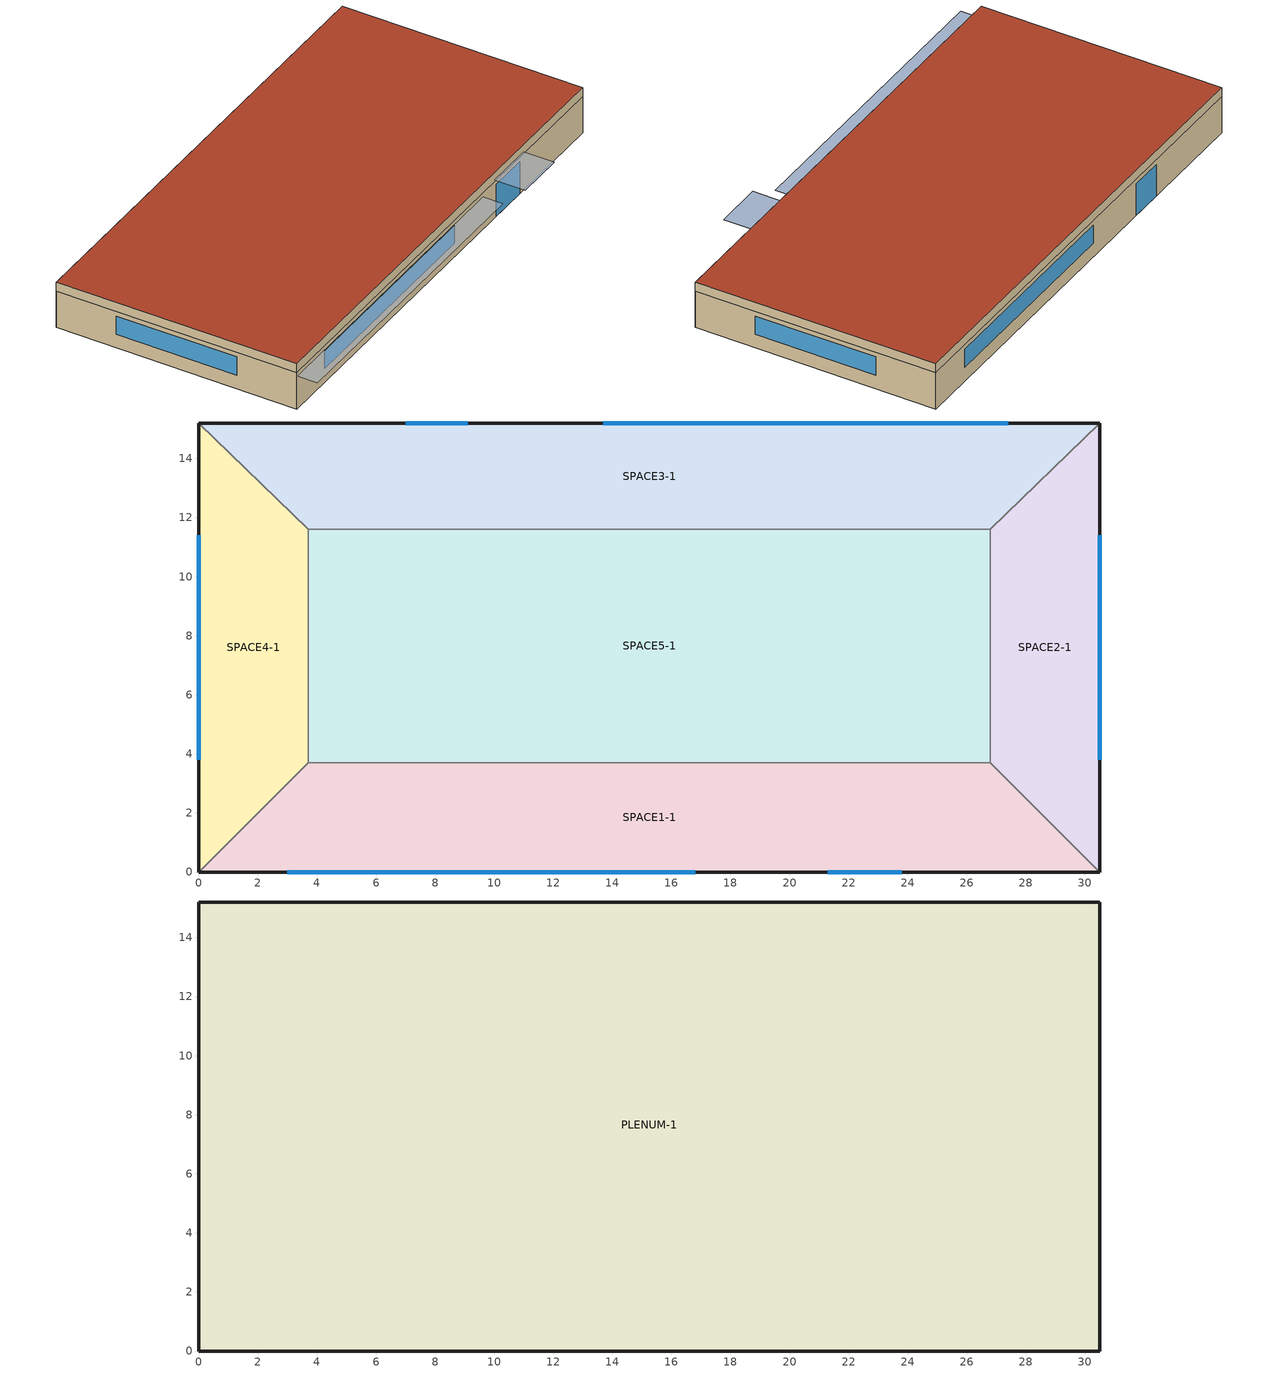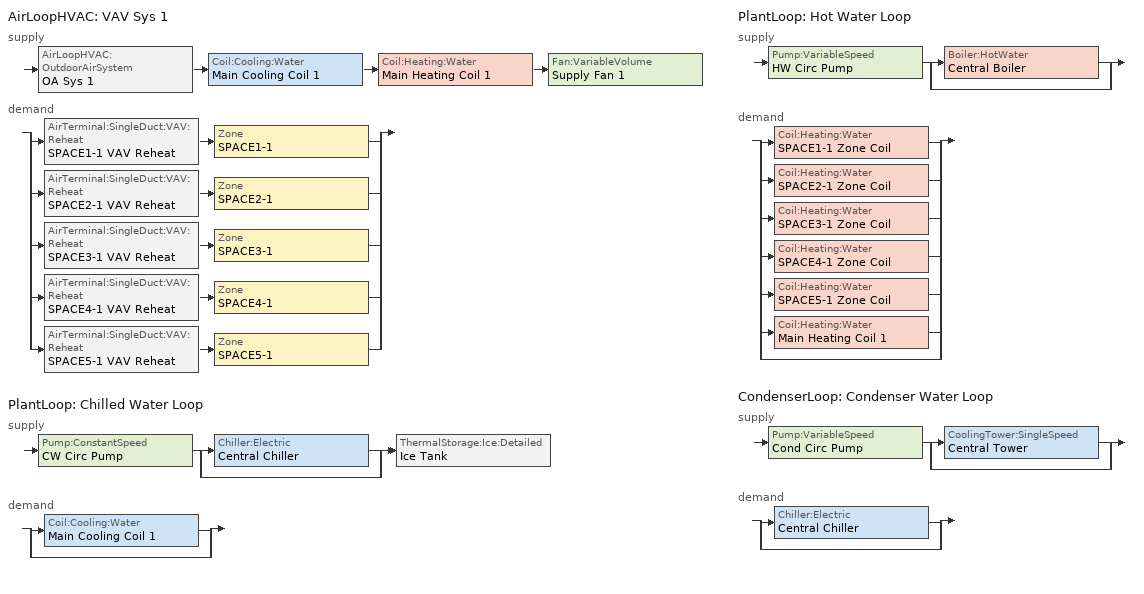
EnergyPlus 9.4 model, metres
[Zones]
SPACE3-1
 floor ground (FLOOR-SLAB-1): 26.8,11.6 3.7,11.6 0,15.2 30.5,15.2 z0
 wall outside (WALL-1): 30.5,15.2 0,15.2 z0:2.4
 wall to SPACE2-1 (INT-WALL-1): 26.8,11.6 30.5,15.2 z0:2.4
 wall to SPACE4-1 (INT-WALL-1): 0,15.2 3.7,11.6 z0:2.4
 wall to SPACE5-1 (INT-WALL-1): 3.7,11.6 26.8,11.6 z0:2.4
 window (Sgl Grey 3mm): 9.1,15.2 7,15.2 z0:2.1
 window (Dbl Clr 3mm/13mm Air): 27.4,15.2 13.7,15.2 z0.9:2.1
SPACE1-1
 floor ground (FLOOR-SLAB-1): 26.8,3.7 30.5,0 0,0 3.7,3.7 z0
 wall outside (WALL-1): 0,0 30.5,0 z0:2.4
 wall to SPACE2-1 (INT-WALL-1): 30.5,0 26.8,3.7 z0:2.4
 wall to SPACE4-1 (INT-WALL-1): 3.7,3.7 0,0 z0:2.4
 wall to SPACE5-1 (INT-WALL-1): 26.8,3.7 3.7,3.7 z0:2.4
 window (Sgl Grey 3mm): 21.3,0 23.8,0 z0:2.1
 window (Dbl Clr 3mm/13mm Air): 3,0 16.8,0 z0.9:2.1
SPACE2-1
 floor ground (FLOOR-SLAB-1): 26.8,11.6 30.5,15.2 30.5,0 26.8,3.7 z0
 wall outside (WALL-1): 30.5,0 30.5,15.2 z0:2.4
 wall to SPACE5-1 (INT-WALL-1): 26.8,11.6 26.8,3.7 z0:2.4
 window (Dbl Clr 3mm/13mm Air): 30.5,3.8 30.5,11.4 z0.9:2.1
SPACE4-1
 floor ground (FLOOR-SLAB-1): 3.7,3.7 0,0 0,15.2 3.7,11.6 z0
 wall outside (WALL-1): 0,15.2 0,0 z0:2.4
 wall to SPACE5-1 (INT-WALL-1): 3.7,3.7 3.7,11.6 z0:2.4
 window (Dbl Clr 3mm/13mm Air): 0,11.4 0,3.8 z0.9:2.1
SPACE5-1
 floor ground (FLOOR-SLAB-1): 26.8,11.6 26.8,3.7 3.7,3.7 3.7,11.6 z0
PLENUM-1
 floor to SPACE1-1 (CLNG-1): 26.8,3.7 30.5,0 0,0 3.7,3.7 z2.4
 floor to SPACE2-1 (CLNG-1): 26.8,11.6 30.5,15.2 30.5,0 26.8,3.7 z2.4
 floor to SPACE3-1 (CLNG-1): 26.8,11.6 3.7,11.6 0,15.2 30.5,15.2 z2.4
 floor to SPACE4-1 (CLNG-1): 3.7,3.7 0,0 0,15.2 3.7,11.6 z2.4
 floor to SPACE5-1 (CLNG-1): 26.8,11.6 26.8,3.7 3.7,3.7 3.7,11.6 z2.4
 wall outside (WALL-1): 30.5,15.2 0,15.2 0,0 30.5,0 30.5,15.2 z2.4:3
 roof outside (ROOF-1): 0,15.2 0,0 30.5,0 30.5,15.2 z3
shading: 0,-1.3 0,0 19.8,0 19.8,-1.3 z2.2; 21,-2 21,0 24.1,0 24.1,-2 z2.6
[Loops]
AirLoopHVAC 'VAV Sys 1'
 supply: AirLoopHVAC:OutdoorAirSystem 'OA Sys 1' > Coil:Cooling:Water 'Main Cooling Coil 1' > Coil:Heating:Water 'Main Heating Coil 1' > Fan:VariableVolume 'Supply Fan 1'
 demand: split
  | AirTerminal:SingleDuct:VAV:Reheat 'SPACE1-1 VAV Reheat' > Zone 'SPACE1-1'
  | AirTerminal:SingleDuct:VAV:Reheat 'SPACE2-1 VAV Reheat' > Zone 'SPACE2-1'
  | AirTerminal:SingleDuct:VAV:Reheat 'SPACE3-1 VAV Reheat' > Zone 'SPACE3-1'
  | AirTerminal:SingleDuct:VAV:Reheat 'SPACE4-1 VAV Reheat' > Zone 'SPACE4-1'
  | AirTerminal:SingleDuct:VAV:Reheat 'SPACE5-1 VAV Reheat' > Zone 'SPACE5-1'
PlantLoop 'Chilled Water Loop'
 supply: Pump:ConstantSpeed 'CW Circ Pump' > split
  | Chiller:Electric 'Central Chiller'
  | bypass
  join > ThermalStorage:Ice:Detailed 'Ice Tank'
 demand: split
  | Coil:Cooling:Water 'Main Cooling Coil 1'
  | bypass
PlantLoop 'Hot Water Loop'
 supply: Pump:VariableSpeed 'HW Circ Pump' > split
  | Boiler:HotWater 'Central Boiler'
  | bypass
 demand: split
  | Coil:Heating:Water 'SPACE1-1 Zone Coil'
  | Coil:Heating:Water 'SPACE2-1 Zone Coil'
  | Coil:Heating:Water 'SPACE3-1 Zone Coil'
  | Coil:Heating:Water 'SPACE4-1 Zone Coil'
  | Coil:Heating:Water 'SPACE5-1 Zone Coil'
  | Coil:Heating:Water 'Main Heating Coil 1'
  | bypass
CondenserLoop 'Condenser Water Loop'
 supply: Pump:VariableSpeed 'Cond Circ Pump' > split
  | CoolingTower:SingleSpeed 'Central Tower'
  | bypass
 demand: split
  | Chiller:Electric 'Central Chiller'
  | bypass
[Building]
Building: Loads convergence tolerance value=0.04; Maximum number of warmup days=25; Minimum number of warmup days=6; North axis=30; Solar distribution=FullExterior; Temperature convergence tolerance value=0.4; Terrain=City
[Site:GroundTemperature:BuildingSurface]
20.03, 20.03, 20.13, 20.3, 20.43, 20.52, 20.62, 20.77, 20.78, 20.55, 20.44, 20.2
[Site:Location]
CHICAGO_IL_USA TMY2-94846: Elevation=190; Latitude=41.78; Longitude=-87.75; Time zone=-6
[SizingPeriod:DesignDay] Barometric pressure=99063; Day of month=21; Daylight saving time indicator=No; Humidity condition type=WetBulb; Rain indicator=No; Snow indicator=No; Solar model indicator=ASHRAEClearSky
Name | Daily dry bulb temperature range | Day type | Maximum dry bulb temperature | Month | Sky clearness | Wetbulb or dewpoint at maximum dry bulb | Wind direction | Wind speed
CHICAGO_IL_USA Annual Cooling 1% Design Conditions DB/MCWB | 10.7 | SummerDesignDay | 31.5 | 7 | 1 | 23 | 230 | 5.3
CHICAGO_IL_USA Annual Heating 99% Design Conditions DB | 0 | WinterDesignDay | -17.3 | 1 | 0 | -17.3 | 270 | 4.9
[Construction]
CLNG-1: MAT-CLNG-1
Dbl Clr 3mm/13mm Air: CLEAR 3MM, AIR 13MM, CLEAR 3MM
FLOOR-SLAB-1: CC03
INT-WALL-1: GP02, AL21, GP02
ROOF-1: RG01, BR01, IN46, WD01
Sgl Grey 3mm: GREY 3MM
WALL-1: WD01, PW03, IN02, GP01
[Material] Thermal absorptance=0.9
Name | Conductivity | Density | Roughness | Solar absorptance | Specific heat | Thickness | Visible absorptance
BR01 | 0.162 | 1121 | VeryRough | 0.7 | 1464 | 0.0095 | 0.7
CC03 | 1.31 | 2243 | MediumRough | 0.65 | 837 | 0.1016 | 0.65
GP01 | 0.16 | 801 | MediumSmooth | 0.75 | 837 | 0.0127 | 0.75
GP02 | 0.16 | 801 | MediumSmooth | 0.75 | 837 | 0.0159 | 0.75
IN02 | 0.043 | 10 | Rough | 0.75 | 837 | 0.0901 | 0.75
IN46 | 0.023 | 24 | VeryRough | 0.5 | 1590 | 0.0762 | 0.5
PW03 | 0.115 | 545 | MediumSmooth | 0.78 | 1213 | 0.0127 | 0.78
RG01 | 1.442 | 881 | Rough | 0.65 | 1674 | 0.0127 | 0.65
WD01 | 0.115 | 513 | MediumSmooth | 0.78 | 1381 | 0.0191 | 0.78
[Material:AirGap]
AL21: Thermal resistance=0.157
[Material:NoMass]
MAT-CLNG-1: Roughness=Rough; Solar absorptance=0.65; Thermal absorptance=0.65; Thermal resistance=0.652259; Visible absorptance=0.65
[WindowMaterial:Gas]
AIR 13MM: Gas type=Air; Thickness=0.0127
[WindowMaterial:Glazing] Back side infrared hemispherical emissivity=0.84; Conductivity=0.9; Front side infrared hemispherical emissivity=0.84; Infrared transmittance at normal incidence=0; Optical data type=SpectralAverage; Thickness=0.003
Name | Back side solar reflectance at normal incidence | Back side visible reflectance at normal incidence | Front side solar reflectance at normal incidence | Front side visible reflectance at normal incidence | Solar transmittance at normal incidence | Visible transmittance at normal incidence
CLEAR 3MM | 0.075 | 0.081 | 0.075 | 0.081 | 0.837 | 0.898
GREY 3MM | 0.061 | 0.061 | 0.061 | 0.061 | 0.626 | 0.611
[AirLoopHVAC]
VAV Sys 1: Design supply air flow rate=Autosize
[AirLoopHVAC:ReturnPlenum]
Return-Plenum-1: Zone=PLENUM-1
[AirTerminal:SingleDuct:VAV:Reheat] Availability schedule=ReheatCoilAvailSched; Constant minimum air flow fraction=0.3; Convergence tolerance=0.001; Damper heating action=ReverseWithLimits; Maximum air flow rate=Autosize; Maximum flow fraction during reheat=Autosize; Maximum flow per zone floor area during reheat=Autosize; Maximum hot water or steam flow rate=Autosize; Minimum hot water or steam flow rate=0; Zone minimum air flow input method=Constant
Name | Reheat coil
SPACE1-1 VAV Reheat | SPACE1-1 Zone Coil
SPACE2-1 VAV Reheat | SPACE2-1 Zone Coil
SPACE3-1 VAV Reheat | SPACE3-1 Zone Coil
SPACE4-1 VAV Reheat | SPACE4-1 Zone Coil
SPACE5-1 VAV Reheat | SPACE5-1 Zone Coil
[AvailabilityManager:Scheduled]
VAV Sys 1 Avail: Schedule=FanAvailSched
[Boiler:HotWater]
Central Boiler: Boiler flow mode=LeavingSetpointModulated; Design water flow rate=Autosize; Efficiency curve temperature evaluation variable=LeavingBoiler; Fuel type=NaturalGas; Maximum part load ratio=1.2; Minimum part load ratio=0; Nominal capacity=Autosize; Nominal thermal efficiency=0.8; Normalized boiler efficiency curve=BoilerEfficiency; Optimum part load ratio=1; Water outlet upper temperature limit=100
[Chiller:Electric]
Central Chiller: Chilled water outlet temperature lower limit=-5; Chiller flow mode=ConstantFlow; Condenser type=WaterCooled; Design chilled water flow rate=Autosize; Design chilled water outlet temperature=6.667; Design condenser fluid flow rate=Autosize; Design condenser inlet temperature=29.44; Maximum part load ratio=1; Minimum part load ratio=0; Nominal capacity=15000; Nominal cop=3.2; Optimum part load ratio=0.65; Temperature rise coefficient=2.682759; Coefficient 1 of capacity ratio curve=0.944836; Coefficient 1 of full load ratio curve=0.03303; Coefficient 1 of power ratio curve=1.907846; Coefficient 2 of capacity ratio curve=-0.0570088; Coefficient 2 of full load ratio curve=0.6852; Coefficient 2 of power ratio curve=-1.20499; Coefficient 3 of capacity ratio curve=-0.00185486; Coefficient 3 of full load ratio curve=0.2818; Coefficient 3 of power ratio curve=0.263462
[Coil:Cooling:Water]
Main Cooling Coil 1: Availability schedule=CoolingCoilAvailSched; Design air flow rate=Autosize; Design inlet air humidity ratio=Autosize; Design inlet air temperature=Autosize; Design inlet water temperature=Autosize; Design outlet air humidity ratio=Autosize; Design outlet air temperature=Autosize; Design water flow rate=Autosize; Heat exchanger configuration=CrossFlow; Type of analysis=SimpleAnalysis
[Coil:Heating:Water] Availability schedule=ReheatCoilAvailSched; Maximum water flow rate=Autosize; Performance input method=UFactorTimesAreaAndDesignWaterFlowRate; Rated capacity=Autosize; Rated inlet air temperature=16.6; Rated inlet water temperature=82.2; Rated outlet air temperature=32.2; Rated outlet water temperature=71.1; U factor times area value=Autosize
Main Heating Coil 1; SPACE1-1 Zone Coil; SPACE2-1 Zone Coil; SPACE3-1 Zone Coil; SPACE4-1 Zone Coil; SPACE5-1 Zone Coil
[CondenserEquipmentList]
All Towers: Central Tower, CoolingTower:SingleSpeed
[CondenserEquipmentOperationSchemes]
Tower Loop Operation: Control scheme 1=Year Round Tower Operation; Control scheme 1 schedule=PlantOnSched
[CondenserLoop]
Condenser Water Loop: Condenser equipment operation scheme=Tower Loop Operation; Condenser loop volume=Autocalculate; Fluid type=Water; Load distribution scheme=SequentialLoad; Maximum loop flow rate=Autosize; Maximum loop temperature=80; Minimum loop flow rate=0; Minimum loop temperature=10
[Controller:OutdoorAir]
OA Controller 1: Economizer control action type=ModulateFlow; Economizer control type=FixedDryBulb; Economizer maximum limit dry bulb temperature=19; Economizer minimum limit dry bulb temperature=4; Lockout type=NoLockout; Maximum outdoor air flow rate=Autosize; Minimum limit type=FixedMinimum; Minimum outdoor air flow rate=Autosize; Minimum outdoor air schedule=Min OA Sched
[Controller:WaterCoil] Actuator variable=Flow; Control variable=Temperature; Controller convergence tolerance=0.002; Maximum actuated flow=Autosize; Minimum actuated flow=0
Name | Action
Central Cooling Coil Contoller 1 | Reverse
Central Heating Coil Contoller 1 | Normal
[CoolingTower:SingleSpeed]
Central Tower: Design air flow rate=Autosize; Design fan power=Autosize; Design u factor times area value=Autosize; Design water flow rate=Autosize; Free convection regime air flow rate=0; Free convection regime u factor times area value=0
[DesignSpecification:OutdoorAir] Outdoor air flow per person=0.00944; Outdoor air flow per zone=0; Outdoor air flow per zone floor area=0; Outdoor air method=Flow/Person
SZ DSOA SPACE1-1; SZ DSOA SPACE2-1; SZ DSOA SPACE3-1; SZ DSOA SPACE4-1; SZ DSOA SPACE5-1
[ElectricEquipment] Design level calculation method=EquipmentLevel; Fraction latent=0; Fraction lost=0; Fraction radiant=0.3; Schedule=EQUIP-1
Name | Zone or zonelist | Design level
SPACE1-1 ElecEq 1 | SPACE1-1 | 1056
SPACE2-1 ElecEq 1 | SPACE2-1 | 456
SPACE3-1 ElecEq 1 | SPACE3-1 | 1056
SPACE4-1 ElecEq 1 | SPACE4-1 | 456
SPACE5-1 ElecEq 1 | SPACE5-1 | 1976
[Fan:VariableVolume]
Supply Fan 1: Availability schedule=FanAvailSched; Fan power coefficient 1=0.350712; Fan power coefficient 2=0.308505; Fan power coefficient 3=-0.541374; Fan power coefficient 4=0.871988; Fan power coefficient 5=0; Fan power minimum flow fraction=0.25; Fan power minimum flow rate input method=Fraction; Fan total efficiency=0.7; Maximum flow rate=Autosize; Motor efficiency=0.9; Motor in airstream fraction=1; Pressure rise=600
[Lights] Design level calculation method=LightingLevel; End use subcategory=GeneralLights; Fraction radiant=0.59; Fraction replaceable=0; Fraction visible=0.2; Return air fraction=0.2; Schedule=LIGHTS-1
Name | Zone or zonelist | Lighting level
SPACE1-1 Lights 1 | SPACE1-1 | 1584
SPACE2-1 Lights 1 | SPACE2-1 | 684
SPACE3-1 Lights 1 | SPACE3-1 | 1584
SPACE4-1 Lights 1 | SPACE4-1 | 684
SPACE5-1 Lights 1 | SPACE5-1 | 2964
[People] Activity level schedule=ActSchd; Fraction radiant=0.3; Number of people calculation method=People; Number of people schedule=OCCUPY-1
Name | Zone or zonelist | Number of people
SPACE1-1 People 1 | SPACE1-1 | 11
SPACE2-1 People 1 | SPACE2-1 | 5
SPACE3-1 People 1 | SPACE3-1 | 11
SPACE4-1 People 1 | SPACE4-1 | 5
SPACE5-1 People 1 | SPACE5-1 | 20
[PlantEquipmentList]
heating plant: Central Boiler, Boiler:HotWater
[PlantEquipmentOperation:ComponentSetpoint]
Chiller and Partial Ice Storage: Component 1 flow rate=Autosize; Component 2 flow rate=0.0013506; Equipment 1=Central Chiller; Equipment 2=Ice Tank; Operation 1 type=Cooling; Operation 2 type=Dual
[PlantEquipmentOperation:CoolingLoad]
Year Round Tower Operation: Load range 1 lower limit=0; Load range 1 upper limit=90000000; Range 1 equipment list=All Towers
[PlantEquipmentOperation:HeatingLoad]
Central Boiler Only: Load range 1 lower limit=0; Load range 1 upper limit=1000000; Range 1 equipment list=heating plant
[PlantEquipmentOperationSchemes] Control scheme 1 schedule=PlantOnSched
Name | Control scheme 1
CW Loop Operation | Chiller and Partial Ice Storage
Hot Loop Operation | Central Boiler Only
[PlantLoop] Maximum loop flow rate=Autosize; Minimum loop flow rate=0; Plant loop volume=Autocalculate
Name | Fluid type | Load distribution scheme | Maximum loop temperature | Minimum loop temperature | Plant equipment operation scheme | User defined fluid type
Chilled Water Loop | UserDefinedFluidType | Optimal | 98 | -5 | CW Loop Operation | EthyleneGlycol40Percent
Hot Water Loop | Water | SequentialLoad | 100 | 10 | Hot Loop Operation
[Pump:ConstantSpeed]
CW Circ Pump: Design flow rate=Autosize; Design power consumption=Autosize; Design pump head=179352; Fraction of motor inefficiencies to fluid stream=0; Motor efficiency=0.9; Pump control type=Continuous
[Pump:VariableSpeed] Design maximum flow rate=Autosize; Design minimum flow rate=0; Design power consumption=Autosize; Design pump head=179352; Fraction of motor inefficiencies to fluid stream=0; Motor efficiency=0.9; Pump control type=Intermittent; Coefficient 1 of the part load performance curve=0; Coefficient 2 of the part load performance curve=1; Coefficient 3 of the part load performance curve=0; Coefficient 4 of the part load performance curve=0
Name | Pump flow rate schedule
Cond Circ Pump | CoolingPumpAvailSched
HW Circ Pump
[SetpointManager:FollowOutdoorAirTemperature]
MyCondenserControl: Control variable=Temperature; Maximum setpoint temperature=80; Minimum setpoint temperature=10; Offset temperature difference=0; Reference temperature type=OutdoorAirWetBulb; Setpoint node or nodelist=Condenser Supply Outlet Node
[SetpointManager:MixedAir]
Mixed Air Temp Manager 1: Control variable=Temperature; Setpoint node or nodelist=Main Branch SetPoint Node List
[SetpointManager:Scheduled] Control variable=Temperature
Name | Schedule | Setpoint node or nodelist
Central Boiler Setpoint Manager | HW Loop Temp Schedule | Central Boiler Outlet Node
Central Chiller Setpoint Manager | Central Chiller Setpoint Temp Schedule | Central Chiller Outlet Node
Chilled Water Loop Setpoint Manager | CW Loop Temp Schedule | CW Supply Outlet Node
Hot Water Loop Setpoint Manager | HW Loop Temp Schedule | Hot Water Loop Setpoint Node List
Ice Tank Setpoint Manager | Ice Tank Setpoint Temp Schedule | Ice Tank Outlet Node
[SetpointManager:Warmest]
Supply Air Temperature Manager 1: Control variable=Temperature; Hvac air loop=VAV Sys 1; Maximum setpoint temperature=16; Minimum setpoint temperature=11.2; Setpoint node or nodelist=Supply Air Temp Nodes 1; Strategy=MaximumTemperature
[Sizing:Plant]
Name | Design loop exit temperature | Loop design temperature difference | Loop type
Hot Water Loop | 82 | 11 | Heating
Chilled Water Loop | 7.22 | 6.67 | Cooling
Condenser Water Loop | 29.4 | 5.6 | Condenser
[Sizing:System]
VAV Sys 1: 100 outdoor air in cooling=No; 100 outdoor air in heating=No; Central cooling capacity control method=VAV; Central cooling design supply air humidity ratio=0.008; Central cooling design supply air temperature=12.8; Central heating design supply air humidity ratio=0.008; Central heating design supply air temperature=16.7; Central heating maximum system air flow ratio=0.3; Cooling design capacity=Autosize; Cooling design capacity method=CoolingDesignCapacity; Cooling supply air flow rate=0; Cooling supply air flow rate method=DesignDay; Design outdoor air flow rate=Autosize; Heating design capacity=Autosize; Heating design capacity method=HeatingDesignCapacity; Heating supply air flow rate=0; Heating supply air flow rate method=DesignDay; Precool design humidity ratio=0.008; Precool design temperature=11; Preheat design humidity ratio=0.008; Preheat design temperature=7; Type of load to size on=Sensible; Type of zone sum to use=NonCoincident; Zone maximum outdoor air fraction=1
[Sizing:Zone] Account for dedicated outdoor air system=No; Cooling design air flow method=DesignDay; Cooling design air flow rate=0; Dedicated outdoor air high setpoint temperature for design=Autosize; Dedicated outdoor air low setpoint temperature for design=Autosize; Dedicated outdoor air system control strategy=NeutralSupplyAir; Heating design air flow method=DesignDay; Heating design air flow rate=0; Zone cooling design supply air humidity ratio=0.009; Zone cooling design supply air temperature=14; Zone cooling design supply air temperature input method=SupplyAirTemperature; Zone cooling sizing factor=0; Zone heating design supply air humidity ratio=0.004; Zone heating design supply air temperature=50; Zone heating design supply air temperature input method=SupplyAirTemperature; Zone heating sizing factor=0
Name | Design specification outdoor air object
SPACE1-1 | SZ DSOA SPACE1-1
SPACE2-1 | SZ DSOA SPACE2-1
SPACE3-1 | SZ DSOA SPACE3-1
SPACE4-1 | SZ DSOA SPACE4-1
SPACE5-1 | SZ DSOA SPACE5-1
[ThermalStorage:Ice:Detailed]
Ice Tank: Availability schedule=ON; Capacity=0.5; Charging curve=ChargeCurve; Charging curve variable specifications=FractionChargedLMTD; Discharging curve=DischargeCurve; Discharging curve variable specifications=FractionDischargedLMTD; Freezing temperature of storage medium=0; Parasitic electric load during charging=0.0002; Parasitic electric load during discharging=0.0001; Tank loss coefficient=0.0003; Thaw process indicator=InsideMelt; Timestep of the curve data=1
[ThermostatSetpoint:DualSetpoint]
DualSetPoint: Cooling setpoint temperature schedule=Clg-SetP-Sch; Heating setpoint temperature schedule=Htg-SetP-Sch
[ThermostatSetpoint:SingleCooling]
CoolingSetpoint: Setpoint temperature schedule=Clg-SetP-Sch
[ThermostatSetpoint:SingleHeating]
HeatingSetpoint: Setpoint temperature schedule=Htg-SetP-Sch
[Zone] Multiplier=1; Type=1
Name | Ceiling height | Volume
PLENUM-1 | 0.6096 | 283.2
SPACE1-1; SPACE3-1 | 2.4384 | 239.247
SPACE2-1; SPACE4-1 | 2.4384 | 103.311
SPACE5-1 | 2.4384 | 447.683
[ZoneControl:Thermostat] Control 1=CoolingSetPoint; Control 2=HeatingSetpoint; Control 3=DualSetPoint; Control type schedule=Zone Control Type Sched
Name | Zone or zonelist
SPACE1-1 Control | SPACE1-1
SPACE2-1 Control | SPACE2-1
SPACE3-1 Control | SPACE3-1
SPACE4-1 Control | SPACE4-1
SPACE5-1 Control | SPACE5-1
[Zone equipment]
SPACE1-1: SPACE1-1 VAV Reheat
SPACE2-1: SPACE2-1 VAV Reheat
SPACE3-1: SPACE3-1 VAV Reheat
SPACE4-1: SPACE4-1 VAV Reheat
SPACE5-1: SPACE5-1 VAV Reheat
[ZoneInfiltration:DesignFlowRate] Constant term coefficient=0; Design flow rate calculation method=Flow/Zone; Schedule=INFIL-SCH; Temperature term coefficient=0; Velocity squared term coefficient=0; Velocity term coefficient=0.2237
Name | Zone or zonelist | Design flow rate
SPACE1-1 Infil 1 | SPACE1-1 | 0.0167
SPACE2-1 Infil 1 | SPACE2-1 | 0.00717
SPACE3-1 Infil 1 | SPACE3-1 | 0.0167
SPACE4-1 Infil 1 | SPACE4-1 | 0.00717
SPACE5-1 Infil 1 | SPACE5-1 | 0.031089
[Curve:Quadratic]
BoilerEfficiency: Maximum value of x=1; Minimum value of x=0; Coefficient1 constant=1; Coefficient2 x=0; Coefficient3 x 2=0
[Curve:QuadraticLinear] Maximum value of x=1; Maximum value of y=9.9; Minimum value of x=0; Minimum value of y=0; Coefficient1 constant=0; Coefficient2 x=0.09; Coefficient3 x 2=-0.15; Coefficient4 y=0.612; Coefficient5 x y=-0.324; Coefficient6 x 2 y=-0.216
ChargeCurve; DischargeCurve
[Schedule:Compact]
ACTSCHD: Through: 12/31, For: Alldays, Until: 24:00, 117.24
CLG-SETP-SCH: Through: 12/31, For: Monday Tuesday Wednesday Thursday Friday CustomDay1 CustomDay2, Until: 7:00, 40, Until: 18:00, 23.9, Until: 24:00, 40, For: Sunday Saturday Holiday, Until: 7:00, 40, Until: 13:00, 23.9, Until: 24:00, 32.2, For: SummerDesignDay, Until: 24:00, 23.9, For: WinterDesignDay, Until: 24:00, 40
COOLINGCOILAVAILSCHED: Through: 3/31, For: Alldays, Until: 24:00, 0, Through: 9/30, For: Monday Tuesday Wednesday Thursday Friday, Until: 7:00, 0, Until: 17:00, 1, Until: 24:00, 0, For: Sunday Saturday Holiday CustomDay1 CustomDay2, Until: 24:00, 0, For: SummerDesignDay WinterDesignDay, Until: 24:00, 1, Through: 12/31, For: Alldays, Until: 24:00, 0
COOLINGPUMPAVAILSCHED: Through: 3/31, For: Alldays, Until: 24:00, 0, Through: 9/30, For: Alldays, Until: 24:00, 1, Through: 12/31, For: Alldays, Until: 24:00, 0
CW Loop Temp Schedule; Central Chiller Setpoint Temp Schedule: Through: 12/31, For: Weekdays SummerDesignDay, Until: 09:00, -5, Until: 22:00, 7.22, Until: 24:00, -5, For: AllOtherDays, Until: 24:00, 7.22
EQUIP-1: Through: 12/31, For: Monday Tuesday Wednesday Thursday Friday SummerDesignDay CustomDay1 CustomDay2, Until: 8:00, 0.02, Until: 9:00, 0.4, Until: 14:00, 0.9, Until: 15:00, 0.8, Until: 16:00, 0.7, Until: 17:00, 0.5, Until: 18:00, 0.5, Until: 20:00, 0.3, Until: 24:00, 0.02, For: Sunday Saturday Holiday winterDesignDay, Until: 24:00, 0.2
FANAVAILSCHED: Through: 3/31, For: Alldays, Until: 24:00, 1, Through: 9/30, For: Monday Tuesday Wednesday Thursday Friday, Until: 7:00, 0, Until: 17:00, 1, Until: 24:00, 0, For: Sunday Saturday Holiday, Until: 24:00, 0, For: SummerDesignDay WinterDesignDay, Until: 24:00, 1, For: CustomDay1 CustomDay2, Until: 24:00, 0, Through: 12/31, For: Alldays, Until: 24:00, 1
HTG-SETP-SCH: Through: 12/31, For: Monday Tuesday Wednesday Thursday Friday CustomDay1 CustomDay2, Until: 7:00, 12.8, Until: 18:00, 21.1, Until: 24:00, 12.8, For: Sunday Saturday Holiday, Until: 7:00, 12.8, Until: 13:00, 21.1, Until: 24:00, 12.8, For: SummerDesignDay, Until: 24:00, 12.8, For: WinterDesignDay, Until: 24:00, 21.1
HW LOOP TEMP SCHEDULE: Through: 12/31, For: Alldays, Until: 24:00, 82
INFIL-SCH: Through: 3/31, For: Alldays, Until: 24:00, 1, Through: 10/31, For: Alldays, Until: 24:00, 0, Through: 12/31, For: Alldays, Until: 24:00, 1
Ice Tank Setpoint Temp Schedule: Through: 12/31, For: Weekdays SummerDesignDay, Until: 09:00, 7.22, Until: 22:00, 7.22, Until: 24:00, 7.22, For: AllOtherDays, Until: 24:00, 7.22
LIGHTS-1: Through: 12/31, For: Monday Tuesday Wednesday Thursday Friday SummerDesignDay CustomDay1 CustomDay2, Until: 8:00, 0.05, Until: 9:00, 0.9, Until: 10:00, 0.95, Until: 11:00, 1, Until: 12:00, 0.95, Until: 13:00, 0.8, Until: 14:00, 0.9, Until: 18:00, 1, Until: 19:00, 0.6, Until: 21:00, 0.2, Until: 24:00, 0.05, For: Sunday Saturday Holiday winterDesignDay, Until: 24:00, 0.05
MIN OA SCHED: Through: 12/31, For: Monday Tuesday Wednesday Thursday Friday, Until: 6:00, 0.02, Until: 18:00, 1, Until: 24:00, 0.02, For: Sunday Saturday Holiday SummerDesignDay WinterDesignDay CustomDay1 CustomDay2, Until: 24:00, 0.02
OCCUPY-1: Through: 12/31, For: Monday Tuesday Wednesday Thursday Friday SummerDesignDay CustomDay1 CustomDay2, Until: 8:00, 0, Until: 11:00, 1, Until: 12:00, 0.8, Until: 13:00, 0.4, Until: 14:00, 0.8, Until: 18:00, 1, Until: 19:00, 0.5, Until: 21:00, 0.1, Until: 24:00, 0, For: Sunday Saturday Holiday winterDesignDay, Until: 24:00, 0
ON; PLANTONSCHED: Through: 12/31, For: Alldays, Until: 24:00, 1
REHEATCOILAVAILSCHED: Through: 3/31, For: Alldays, Until: 24:00, 1, Through: 9/30, For: Monday Tuesday Wednesday Thursday Friday, Until: 7:00, 0, Until: 17:00, 1, Until: 24:00, 0, For: Sunday Saturday Holiday CustomDay1 CustomDay2, Until: 24:00, 0, For: SummerDesignDay WinterDesignDay, Until: 24:00, 1, Through: 12/31, For: Alldays, Until: 24:00, 1
ZONE CONTROL TYPE SCHED: Through: 12/31, For: Monday Tuesday Wednesday Thursday Friday Saturday Sunday Holiday CustomDay1 CustomDay2, Until: 24:00, 4, For: SummerDesignDay, Until: 24:00, 2, For: WinterDesignDay, Until: 24:00, 1
